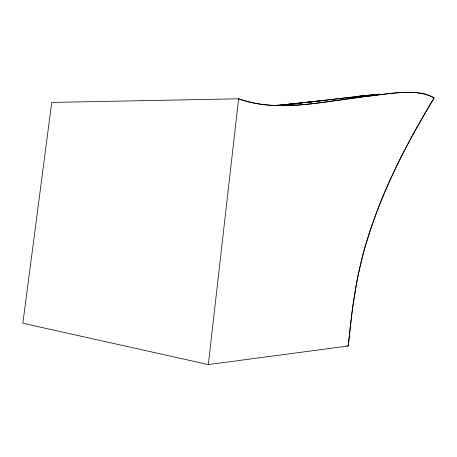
<?xml version="1.0" encoding="UTF-8"?>
<svg xmlns="http://www.w3.org/2000/svg" width="457" height="457" viewBox="0 0 457 457"><rect width="100%" height="100%" fill="white"/><g stroke="black" fill="none" stroke-linecap="round" stroke-linejoin="round"><path stroke-width="0.69" d="M208.323 364.583L238.605 98.809L51.744 102.425L22.85 323.236L208.323 364.583L348.257 345.983C350.765 320.586 353.644 295.159 359.242 270.23A381.475 346.932 85 0 1 362.55 256.383M356.506 283.586L352.416 309.166L348.257 345.983L346.852 345.726M359.242 270.23C372.861 208.592 401.589 151.61 434.15 97.975C425.176 91.943 413.705 92.4 403.342 92.525C385.2 93.337 367.257 96.313 349.302 98.843C312.868 103.225 274.206 111.765 238.605 98.809C280.055 113.182 324.773 101.008 366.862 96.313C388.633 94.61 413.711 87.213 434.15 97.975C406.667 143.395 381.932 190.986 366.588 241.987M322.128 100.597L307.932 102.317L373.797 94.57M315.633 101.391L273.697 105.647M354.615 96.65L362.19 95.799M294.691 103.75L302.283 102.968L280.998 105.064M379.316 94.045L282.952 104.904L296.599 103.699L271.464 105.767M356.466 283.574A391.689 355.689 85 0 1 359.202 270.218M362.447 256.348A387.393 352.118 84.9 0 1 366.468 241.947"/></g></svg>
